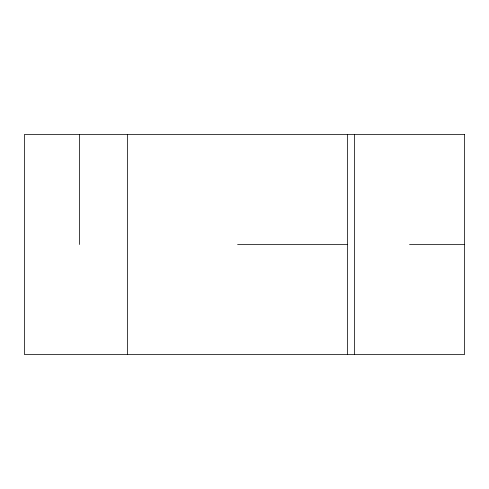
<?xml version="1.0" encoding="UTF-8"?>
<svg xmlns="http://www.w3.org/2000/svg" width="489" height="489" viewBox="0 0 489 489"><rect width="100%" height="100%" fill="white"/><g stroke="black" fill="none" stroke-linecap="round" stroke-linejoin="round"><path stroke-width="0.73" d="M237.605 244.5L347.63 244.5M409.537 244.5L464.55 244.5M354.525 134.475L354.525 354.525M347.63 134.475L347.63 354.525M127.58 134.475L127.58 354.525M79.462 134.475L79.462 244.5M464.55 134.475L24.45 134.475L24.45 354.525L464.55 354.525L464.55 134.475"/></g></svg>
